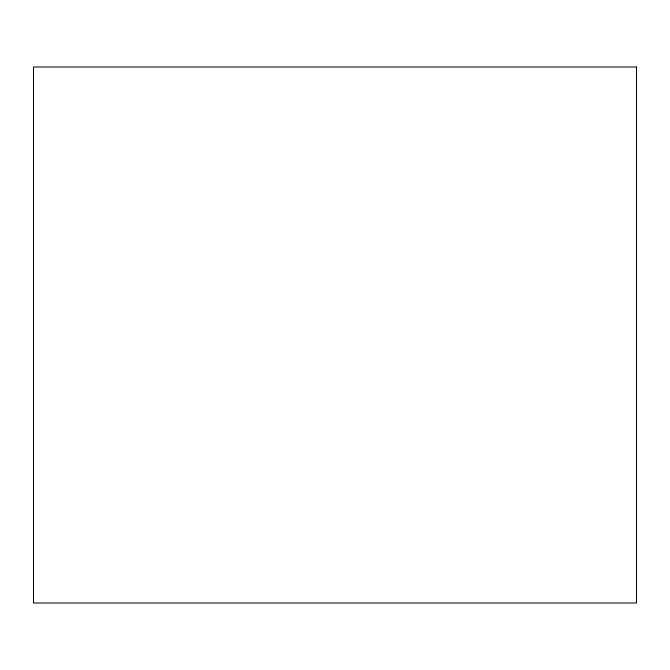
<?xml version="1.0" encoding="UTF-8"?>
<svg xmlns="http://www.w3.org/2000/svg" width="670" height="670" viewBox="0 0 670 670"><rect width="100%" height="100%" fill="white"/><g stroke="black" fill="none" stroke-linecap="round" stroke-linejoin="round"><path stroke-width="1" d="M636.5 67L33.5 67L33.5 603L636.5 603L636.5 67"/></g></svg>
